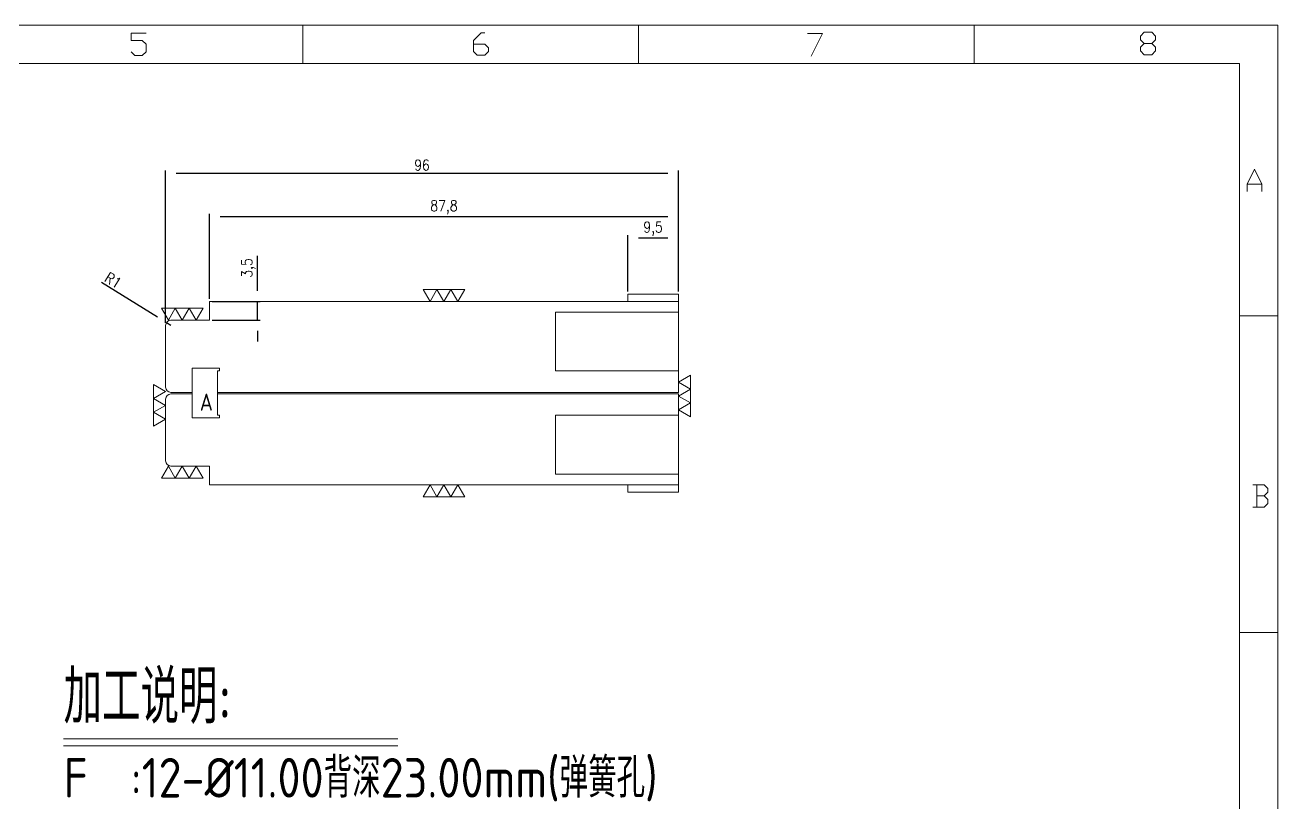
# Model space of a CAD drawing. Header units: millimetres. Extents: x 88508 to 142116, y -5268 to 20283.
# Drawn here: x 104721.1 to 104955.7, y 757 to 902.6 of the extents above; entities that cross this region are included whole.
import ezdxf
from ezdxf.enums import TextEntityAlignment as Align

# ---------------------------------------------------------------- set-up
doc = ezdxf.new("R2010")
doc.units = ezdxf.units.MM
doc.linetypes.add('HIDDEN', pattern=[0])
for name, color, linetype in [('DIE_P', 2, 'Continuous'), ('DIM', 4, 'Continuous'), ('TEXT', 4, 'Continuous')]:
    doc.layers.add(name, color=color, linetype=linetype)
doc.styles.add('gbenor', font='gbenor.shx', dxfattribs={"bigfont": 'gbcbig.shx'})
doc.styles.add('GBENOR_', font='gbenor.shx', dxfattribs={"bigfont": 'gbcbig'})
doc.styles.get("Standard").update_dxf_attribs({"font": 'txt.shx', "width": 0.85, "bigfont": 'ctxt.shx'})
doc.styles.add('TXT', font='txt.shx', dxfattribs={"width": 0.8, "bigfont": 'ctxt.shx'})
doc.dimstyles.new('T-2-WX', dxfattribs={"dimtxt": 2, "dimasz": 2, "dimexe": 0.5, "dimexo": 0.5, "dimgap": 0.5, "dimtad": 1, "dimtxsty": 'Standard', "dimblk": 'OPEN30', "dimcen": 0, "dimazin": 3, "dimtfac": 1, "dimtmove": 0, "dimatfit": 3, "dimldrblk": 'OPEN30', "dimlwd": -1, "dimlwe": -1})

# ---------------------------------------------------------------- blocks, each defined once
blk = doc.blocks.new('*D8703')
at = {"layer": 'Defpoints', "color": 0}
for p in [(104843.46, 862.8), (104833.96, 852.26), (104843.46, 852.26)]:
    blk.add_point(p, dxfattribs=at)
at = {"layer": 'DIM', "color": 0}
for p, q in [((104833.96, 852.76), (104833.96, 863.3)), ((104843.46, 852.76), (104843.46, 863.3)), ((104835.96, 862.8), (104841.46, 862.8))]:
    blk.add_line(p, q, dxfattribs=at)
at = {"layer": 'DIM', "color": 0, "lineweight": 5, "insert": (104838.71, 864.49), "char_height": 2, "attachment_point": 5}
blk.add_mtext('9,5', dxfattribs=at)
blk = doc.blocks.new('_Open30')
blk = doc.blocks.new('*D8704')
at = {"layer": 'Defpoints', "color": 0}
for p in [(104843.46, 874.9), (104843.46, 852.26), (104747.46, 846.36)]:
    blk.add_point(p, dxfattribs=at)
at = {"layer": 'DIM', "color": 0}
for p, q in [((104747.46, 846.86), (104747.46, 875.4)), ((104749.46, 874.9), (104841.46, 874.9)), ((104843.46, 852.76), (104843.46, 875.4))]:
    blk.add_line(p, q, dxfattribs=at)
at = {"layer": 'DIM', "color": 0, "lineweight": 5, "insert": (104795.46, 876.4), "char_height": 2, "attachment_point": 5}
blk.add_mtext('96', dxfattribs=at)
blk = doc.blocks.new('*D8705')
at = {"layer": 'Defpoints', "color": 0}
for p in [(104747.61, 846.89), (104748.46, 846.36)]:
    blk.add_point(p, dxfattribs=at)
at = {"layer": 'DIM', "color": 0}
for p, q in [((104745.91, 847.94), (104735.46, 854.42)), ((104748.46, 846.36), (104747.61, 846.89))]:
    blk.add_line(p, q, dxfattribs=at)
at = {"layer": 'DIM', "color": 0, "lineweight": 5, "insert": (104737.64, 854.83), "char_height": 2, "attachment_point": 5, "rotation": 328.2061}
blk.add_mtext('R1', dxfattribs=at)
blk = doc.blocks.new('*D8706')
at = {"layer": 'Defpoints', "color": 0}
for p in [(104843.46, 866.8), (104843.46, 852.26), (104755.66, 850.86)]:
    blk.add_point(p, dxfattribs=at)
at = {"layer": 'DIM', "color": 0}
for p, q in [((104755.66, 851.36), (104755.66, 867.3)), ((104757.66, 866.8), (104841.46, 866.8)), ((104843.46, 852.76), (104843.46, 867.3))]:
    blk.add_line(p, q, dxfattribs=at)
at = {"layer": 'DIM', "color": 0, "lineweight": 5, "insert": (104799.56, 868.5), "char_height": 2, "attachment_point": 5}
blk.add_mtext('87,8', dxfattribs=at)
blk = doc.blocks.new('*D8707')
at = {"layer": 'Defpoints', "color": 0}
for p in [(104755.66, 850.86), (104764.67, 850.86), (104755.66, 847.36)]:
    blk.add_point(p, dxfattribs=at)
at = {"layer": 'DIM', "color": 0}
for p, q in [((104764.67, 852.86), (104764.67, 859.42)), ((104756.16, 850.86), (104765.17, 850.86)), ((104764.67, 847.36), (104764.67, 850.86)), ((104756.16, 847.36), (104765.17, 847.36)), ((104764.67, 845.36), (104764.67, 843.36))]:
    blk.add_line(p, q, dxfattribs=at)
at = {"layer": 'DIM', "color": 0, "lineweight": 5, "insert": (104762.98, 857.14), "char_height": 2, "attachment_point": 5, "rotation": 90}
blk.add_mtext('3,5', dxfattribs=at)
blk = doc.blocks.new('U40')
at = {"color": 254, "lineweight": 18}
for p, q in [((0, 1783.5), (2530.2, 1783.5)), ((1589.1, 1783.5), (1589.1, 1746.5)), ((1913.1, 1783.5), (1913.1, 1746.5)), ((2237.1, 1783.5), (2237.1, 1746.5)), ((2530.2, 1783.5), (2530.2, 0)), ((37, 1746.5), (2493.2, 1746.5)), ((2493.2, 1746.5), (2493.2, 37)), ((2493.2, 1502.7), (2530.2, 1502.7)), ((2493.2, 1197.2), (2530.2, 1197.2))]:
    blk.add_line(p, q, dxfattribs=at)
at = {"color": 92, "lineweight": 18}
for points in [[(1423.4, 1757.7), (1427, 1754.1), (1434.2, 1754.1), (1437.8, 1757.7), (1437.8, 1764.9), (1434.2, 1768.5), (1423.4, 1768.5), (1423.4, 1775.7), (1437.8, 1775.7)], [(1753.9, 1765.1), (1764.7, 1765.1), (1768.3, 1761.5), (1768.3, 1757.9), (1764.7, 1754.3), (1757.5, 1754.3), (1753.9, 1757.9), (1753.9, 1768.7), (1761.1, 1775.9), (1764.7, 1775.9)], [(2076.2, 1775.2), (2090.6, 1775.2), (2079.8, 1753.6)], [(2408.4, 1765.7), (2412, 1762.1), (2412, 1758.5), (2408.4, 1754.9), (2401.2, 1754.9), (2397.6, 1758.5), (2397.6, 1762.1), (2401.2, 1765.7), (2408.4, 1765.7), (2412, 1769.3), (2412, 1772.9), (2408.4, 1776.5), (2401.2, 1776.5), (2397.6, 1772.9), (2397.6, 1769.3), (2401.2, 1765.7)], [(2500.4, 1622.8), (2500.4, 1630), (2507.6, 1644.4), (2514.8, 1630), (2514.8, 1622.8)], [(2500.4, 1630), (2514.8, 1630)], [(2516.9, 1329), (2520.5, 1332.6), (2520.5, 1336.2), (2516.9, 1339.8), (2506.1, 1339.8)], [(2509.7, 1339.8), (2509.7, 1318.2)], [(2506.1, 1318.2), (2516.9, 1318.2), (2520.5, 1321.8), (2520.5, 1325.4), (2516.9, 1329), (2509.7, 1329)]]:
    blk.add_lwpolyline(points, dxfattribs=at)
at = {"lineweight": 18, "style": 'GBENOR_'}
blk.add_attdef('文档路径', (2126, 386.9), '', height=17.8, dxfattribs=at)
at = {"lineweight": 20, "style": 'TXT'}
for tag, height, p in [('18-**-**', 16.3, (1866.6, 256.2)), ('客户名称', 16.1, (1741.1, 134, 0)), ('料厚:', 16.1, (1741.3, 93.2, 0))]:
    blk.add_attdef(tag, text='', height=height, dxfattribs=at).set_placement(p, align=Align.MIDDLE)
for tag, p, height in [('88888', (1850.9, 207.5), 14.9), ('材质:', (1691.2, 168, 0), 16.1), ('核准', (1869.4, 127.5, 0), 16.1), ('设计', (1868.8, 88.3, 0), 16.1), ('绘图', (1868.2, 49.1, 0), 16.1)]:
    blk.add_attdef(tag, p, '', height=height, dxfattribs=at)
for tag, p, height, width in [('3', (2234.7, 206.9), 15.8, 0.7), ('4', (2234.7, 167.4), 15.8, 0.7), ('核准日期', (2041.1, 124.2, 0), 16.1, 0.68), ('设计日期', (2041.1, 84.5, 0), 16.1, 0.68), ('1', (2251.9, 85.9), 14.6, 0.7), ('绘图日期', (2040.9, 46.4, 0), 16.1, 0.68), ('2', (2235, 49.2), 14.6, 0.7)]:
    blk.add_attdef(tag, p, '', height=height, dxfattribs=dict(at, width=width))

msp = doc.modelspace()

# ---------------------------------------------------------------- linework, layer by layer
at = {"layer": 'DIE_P', "linetype": 'Continuous', "lineweight": 5}
for p, q in [((104843.458, 850.862, 0), (104755.658, 850.862, 0)), ((104755.658, 850.862, 0), (104755.658, 847.362, 0)), ((104843.458, 833.862, 0), (104843.458, 850.862, 0)), ((104755.658, 847.362, 0), (104748.458, 847.362, 0)), ((104747.458, 846.362, 0), (104747.458, 834.862, 0)), ((104748.458, 833.862, 0), (104752.458, 833.862, 0)), ((104748.458, 833.562, 0), (104752.458, 833.562, 0)), ((104757.158, 833.862, 0), (104843.458, 833.862, 0)), ((104757.158, 833.562, 0), (104843.458, 833.562, 0)), ((104843.458, 833.562, 0), (104843.458, 816.562, 0)), ((104747.458, 821.062, 0), (104747.458, 832.562, 0)), ((104755.658, 820.062, 0), (104748.458, 820.062, 0)), ((104755.658, 816.562, 0), (104755.658, 820.062, 0)), ((104843.458, 816.562, 0), (104755.658, 816.562, 0))]:
    msp.add_line(p, q, dxfattribs=at)
at = {"layer": 'DIE_P', "linetype": 'Continuous', "lineweight": 5, "elevation": 0}
for points in [[(104833.958, 850.862), (104833.958, 852.262), (104843.458, 852.262), (104843.458, 850.862)], [(104833.958, 816.562), (104833.958, 815.162), (104843.458, 815.162), (104843.458, 816.562)]]:
    msp.add_lwpolyline(points, close=True, dxfattribs=at)
at = {"layer": 'DIE_P', "linetype": 'HIDDEN', "lineweight": 5, "elevation": 0}
for points in [[(104820.458, 848.862), (104843.458, 848.862), (104843.458, 837.862), (104820.458, 837.862)], [(104820.458, 818.562), (104843.458, 818.562), (104843.458, 829.562), (104820.458, 829.562)]]:
    msp.add_lwpolyline(points, close=True, dxfattribs=at)
at = {"layer": 'DIE_P', "color": 1, "linetype": 'Continuous', "lineweight": 5, "elevation": 0}
msp.add_lwpolyline([(104757.158, 833.862), (104757.158, 829.562), (104757.558, 829.562), (104757.558, 829.062), (104752.458, 829.062), (104752.458, 833.862), (104752.458, 838.362), (104757.558, 838.362), (104757.558, 837.862), (104757.158, 837.862)], close=True, dxfattribs=at)
at = {"layer": 'DIE_P', "linetype": 'Continuous', "lineweight": 5}
for centre, start, end in [((104748.458, 846.362, 0), 90, 180), ((104748.458, 834.862, 0), 180, 270), ((104748.458, 832.562, 0), 90, 180), ((104748.458, 821.062, 0), 180, 270)]:
    msp.add_arc(centre, 1, start, end, dxfattribs=at)
at = {"layer": 'TEXT', "color": 3, "lineweight": 5}
for p, q in [((104728.357, 769.002), (104790.957, 769.002)), ((104728.357, 767.705), (104790.957, 767.705))]:
    msp.add_line(p, q, dxfattribs=at)
at = {"layer": 'TEXT', "lineweight": 5, "elevation": 0}
for points in [[(104803.456, 853.112), (104802.157, 850.862), (104800.858, 853.112), (104799.558, 850.862), (104798.259, 853.112), (104796.96, 850.862), (104795.661, 853.112), (104803.456, 853.112)], [(104754.472, 849.612), (104753.173, 847.362), (104751.874, 849.612), (104750.575, 847.362), (104749.276, 849.612), (104747.977, 847.362), (104746.678, 849.612), (104754.472, 849.612)], [(104745.208, 835.321), (104747.458, 834.022), (104745.208, 832.723), (104747.458, 831.424), (104745.208, 830.125), (104747.458, 828.826), (104745.208, 827.527), (104745.208, 835.321)], [(104845.708, 829.277), (104843.458, 830.576), (104845.708, 831.875), (104843.458, 833.174), (104845.708, 834.473), (104843.458, 835.772), (104845.708, 837.071), (104845.708, 829.277)], [(104754.472, 817.812), (104753.173, 820.062), (104751.874, 817.812), (104750.575, 820.062), (104749.276, 817.812), (104747.977, 820.062), (104746.678, 817.812), (104754.472, 817.812)], [(104803.456, 814.312), (104802.157, 816.562), (104800.858, 814.312), (104799.558, 816.562), (104798.259, 814.312), (104796.96, 816.562), (104795.661, 814.312), (104803.456, 814.312)]]:
    msp.add_lwpolyline(points, close=True, dxfattribs=at)

# ---------------------------------------------------------------- block references
at = {"lineweight": 5, "ltscale": 3, "xscale": 0.1939568958120308, "yscale": 0.1939568958120308, "zscale": 0.1939568958120308}
msp.add_blockref('U40', (104464.925, 556.708), dxfattribs=at)

# ---------------------------------------------------------------- texts
at = {"layer": 'TEXT', "color": 4, "lineweight": 5, "style": 'gbenor'}
msp.add_text('A', height=3.2, dxfattribs=at).set_placement((104755.082, 832.036, 0), align=Align.MIDDLE_CENTER)
for s, height, p in [('加工说明: ', 10.0035, (104728.357, 771.855)), ('F  :12-%%C11.00背深23.00mm(弹簧孔)', 7.41, (104728.357, 757.998))]:
    msp.add_text(s, height=height, dxfattribs=at).set_placement(p)

# ---------------------------------------------------------------- dimensions: what is measured, and where the dimension line sits
at = {"layer": 'DIM', "color": 8, "lineweight": 5}
for base, p1, p2, picture, middle in [((104843.458, 874.896), (104747.458, 846.362, 0), (104843.458, 852.262), '*D8704', (104795.458, 876.396)), ((104843.458, 866.805), (104755.658, 850.862, 0), (104843.458, 852.262), '*D8706', (104799.558, 868.495)), ((104843.458, 862.796), (104833.958, 852.262, 0), (104843.458, 852.262, 0), '*D8703', (104838.708, 864.486))]:
    dim = msp.add_linear_dim(base=base, p1=p1, p2=p2, dimstyle='T-2-WX', dxfattribs=at)
    dim.commit()
    dim.dimension.update_dxf_attribs({"geometry": picture, "text_midpoint": middle})
dim = msp.add_linear_dim(base=(104764.673, 850.862), p1=(104755.658, 847.362, 0), p2=(104755.658, 850.862), angle=90, dimstyle='T-2-WX', dxfattribs=at)
dim.commit()
dim.dimension.update_dxf_attribs({"geometry": '*D8707', "text_midpoint": (104762.982, 857.143)})
dim = msp.add_radius_dim(center=(104748.458, 846.362, 0), mpoint=(104747.609, 846.889, 0), dimstyle='T-2-WX', dxfattribs=at)
dim.commit()
dim.dimension.update_dxf_attribs({"geometry": '*D8705', "text_midpoint": (104736.849, 853.558), "dimtype": 164})

doc.saveas('drawing.dxf')
